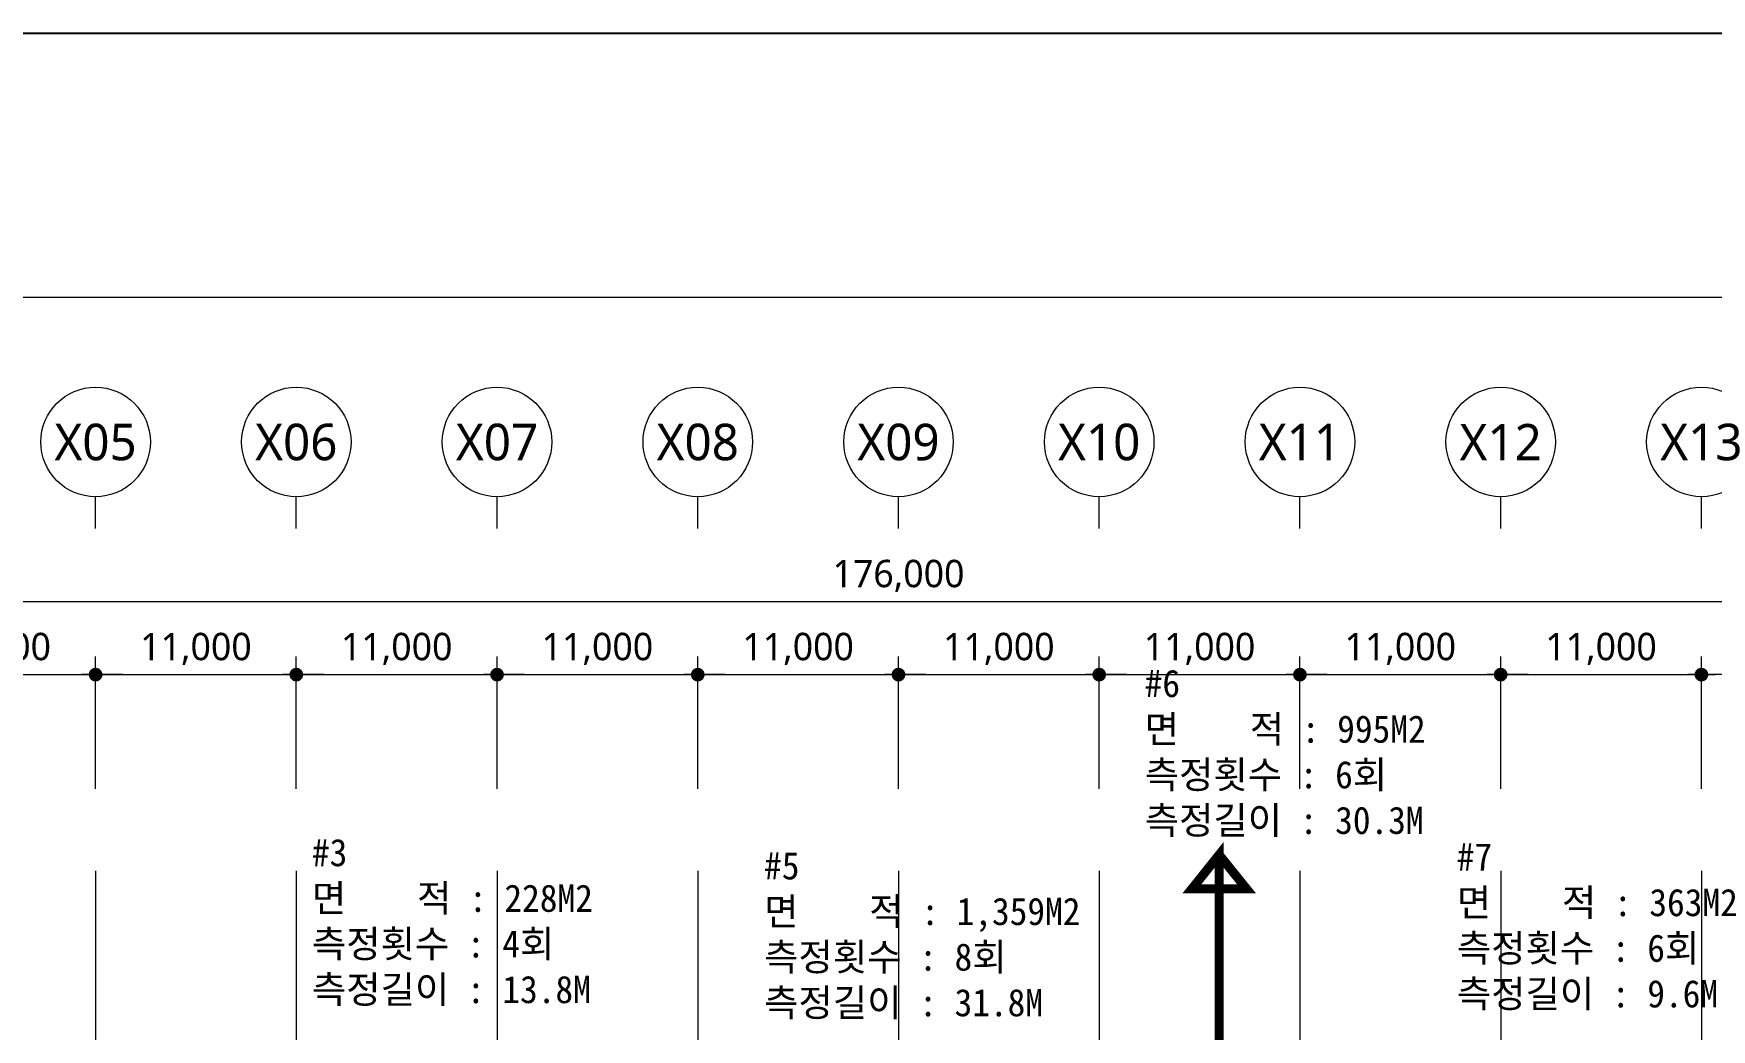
# Model space of a CAD drawing. Header units: millimetres. Extents: x 4003075 to 5615882, y 1445368 to 2591247.
# Drawn here: x 5363175 to 5455125, y 2536676 to 2591247 of the extents above; entities that cross this region are included whole.
import ezdxf
from ezdxf.enums import TextEntityAlignment as Align

# ---------------------------------------------------------------- set-up
doc = ezdxf.new("R2010")
doc.units = ezdxf.units.MM
doc.layers.add('!!출력', color=9, linetype='Continuous', plot=False)
doc.layers.add('1.검수박스', color=2, linetype='Continuous', lineweight=25)
doc.layers.add('XR-평면도$0$A-CNTL', color=9, linetype='Continuous', lineweight=15)
doc.layers.add('A_Text', color=3, linetype='Continuous')
doc.layers.add('XR-평면도$0$A-XXXX-NPLT', color=9, linetype='Continuous', lineweight=15, plot=False)
doc.styles.add('XR-평면도$0$맑은고딕', font='malgun.ttf')
doc.styles.add('돋움', font='')
doc.styles.get('돋움').set_extended_font_data('DotumChe')

# ---------------------------------------------------------------- blocks, each defined once
blk = doc.blocks.new('XR-평면도$0$중심선(210216)')
at = {"layer": 'XR-평면도$0$A-CNTL', "ltscale": 300}
for points in [[(44000, 206000), (44000, -10000)], [(55000, 206000), (55000, -10000)], [(66000, 206000), (66000, -10000)], [(77000, 206000), (77000, -10000)], [(88000, 206000), (88000, -10000)], [(99000, 206000), (99000, -10000)], [(110000, 206000), (110000, -10000)], [(121000, 206000), (121000, -10000)], [(132000, 206000), (132000, -10000)]]:
    blk.add_lwpolyline(points, dxfattribs=at)
blk = doc.blocks.new('XR-평면도$0$_CIDOT')
at = {"color": 0, "linetype": 'ByBlock'}
blk.add_line((2, 0), (-1, 0), dxfattribs=at)
at = {"color": 0, "linetype": 'ByBlock', "const_width": 0.5}
blk.add_lwpolyline([(-0.25, 0, 1), (0.25, 0, 1)], format="xyb", close=True, dxfattribs=at)

msp = doc.modelspace()

# ---------------------------------------------------------------- linework, layer by layer
at = {"layer": '!!출력'}
msp.add_lwpolyline([(5195882, 2294247), (5615882, 2294247), (5615882, 2591247), (5195882, 2591247)], close=True, dxfattribs=at)
at = {"layer": '1.검수박스', "const_width": 500}
msp.add_lwpolyline([(5428147, 2523380.4), (5428147, 2546245.2), (5426652.3, 2544380.7), (5429647.3, 2544380.7), (5428147, 2546245.2)], dxfattribs=at)
at = {"layer": 'XR-평면도$0$A-XXXX-NPLT'}
for p, q in [((5366575, 2564117.6), (5366575, 2565867.6)), ((5377575, 2564117.6), (5377575, 2565867.6)), ((5388575, 2564117.6), (5388575, 2565867.6)), ((5399575, 2564117.6), (5399575, 2565867.6)), ((5410575, 2564117.6), (5410575, 2565867.6)), ((5421575, 2564117.6), (5421575, 2565867.6)), ((5432575, 2564117.6), (5432575, 2565867.6)), ((5443575, 2564117.6), (5443575, 2565867.6)), ((5454575, 2564117.6), (5454575, 2565867.6)), ((5323325, 2560117.6), (5497825, 2560117.6)), ((5366575, 2549867.6), (5366575, 2557117.6)), ((5366575, 2549867.6), (5366575, 2557117.6)), ((5377575, 2549867.6), (5377575, 2557117.6)), ((5377575, 2549867.6), (5377575, 2557117.6)), ((5388575, 2549867.6), (5388575, 2557117.6)), ((5388575, 2549867.6), (5388575, 2557117.6)), ((5399575, 2549867.6), (5399575, 2557117.6)), ((5399575, 2549867.6), (5399575, 2557117.6)), ((5410575, 2549867.6), (5410575, 2557117.6)), ((5410575, 2549867.6), (5410575, 2557117.6)), ((5421575, 2549867.6), (5421575, 2557117.6)), ((5421575, 2549867.6), (5421575, 2557117.6)), ((5432575, 2549867.6), (5432575, 2557117.6)), ((5432575, 2549867.6), (5432575, 2557117.6)), ((5443575, 2549867.6), (5443575, 2557117.6)), ((5443575, 2549867.6), (5443575, 2557117.6)), ((5454575, 2549867.6), (5454575, 2557117.6)), ((5454575, 2549867.6), (5454575, 2557117.6)), ((5356325, 2556117.6), (5365825, 2556117.6)), ((5367325, 2556117.6), (5376825, 2556117.6)), ((5378325, 2556117.6), (5387825, 2556117.6)), ((5389325, 2556117.6), (5398825, 2556117.6)), ((5400325, 2556117.6), (5409825, 2556117.6)), ((5411325, 2556117.6), (5420825, 2556117.6)), ((5422325, 2556117.6), (5431825, 2556117.6)), ((5433325, 2556117.6), (5442825, 2556117.6)), ((5444325, 2556117.6), (5453825, 2556117.6))]:
    msp.add_line(p, q, dxfattribs=at)
for points in [[(5195882, 2591247), (5615882, 2591247), (5615882, 2294247), (5195882, 2294247)], [(5195882, 2591247), (5615882, 2591247), (5615882, 2294247), (5195882, 2294247)], [(5195882, 2591247), (5615882, 2591247), (5615882, 2294247), (5195882, 2294247)], [(5569707, 2308697), (5210332, 2308697), (5210332, 2576797), (5569707, 2576797)], [(5569707, 2308697), (5210332, 2308697), (5210332, 2576797), (5569707, 2576797)], [(5569707, 2308697), (5210332, 2308697), (5210332, 2576797), (5569707, 2576797)]]:
    msp.add_lwpolyline(points, close=True, dxfattribs=at)
at = {"layer": 'XR-평면도$0$A-XXXX-NPLT', "ltscale": 0.2}
for centre in [(5366575, 2568867.6), (5377575, 2568867.6), (5388575, 2568867.6), (5399575, 2568867.6), (5410575, 2568867.6), (5421575, 2568867.6), (5432575, 2568867.6), (5443575, 2568867.6), (5454575, 2568867.6)]:
    msp.add_circle(centre, 3000, dxfattribs=at)

# ---------------------------------------------------------------- block references
at = {"layer": 'XR-평면도$0$A-CNTL'}
msp.add_blockref('XR-평면도$0$중심선(210216)', (5322575, 2339367.6), dxfattribs=at)
at = {"layer": 'XR-평면도$0$A-XXXX-NPLT', "xscale": 750, "yscale": 750, "zscale": 750, "rotation": 180}
for p in [(5366575, 2556117.6), (5377575, 2556117.6), (5388575, 2556117.6), (5399575, 2556117.6), (5410575, 2556117.6), (5421575, 2556117.6), (5432575, 2556117.6), (5443575, 2556117.6), (5454575, 2556117.6)]:
    msp.add_blockref('XR-평면도$0$_CIDOT', p, dxfattribs=at)
at = {"layer": 'XR-평면도$0$A-XXXX-NPLT', "xscale": 750, "yscale": 750, "zscale": 750}
for p in [(5366575, 2556117.6), (5377575, 2556117.6), (5388575, 2556117.6), (5399575, 2556117.6), (5410575, 2556117.6), (5421575, 2556117.6), (5432575, 2556117.6), (5443575, 2556117.6), (5454575, 2556117.6)]:
    msp.add_blockref('XR-평면도$0$_CIDOT', p, dxfattribs=at)

# ---------------------------------------------------------------- texts
at = {"layer": 'A_Text', "color": 3, "char_height": 1500, "attachment_point": 1, "style": '돋움'}
for s, insert in [('#6\\P면    적 : 995M2\\P측정횟수 : 6회\\P측정길이 : 30.3M', (5424066.6, 2556387.6)), ('#3\\P면    적 : 228M2\\P측정횟수 : 4회\\P측정길이 : 13.8M', (5378428.9, 2547119.4)), ('#5\\P면    적 : 1,359M2\\P측정횟수 : 8회\\P측정길이 : 31.8M', (5403210.2, 2546396.8)), ('#7\\P면    적 : 363M2\\P측정횟수 : 6회\\P측정길이 : 9.6M', (5441172.3, 2546884.3))]:
    msp.add_mtext_dynamic_manual_height_columns(s, width=21611.503, gutter_width=7500, heights=[10868.5], dxfattribs=dict(at, insert=insert))
at = {"layer": 'XR-평면도$0$A-XXXX-NPLT', "ltscale": 0.2, "style": 'XR-평면도$0$맑은고딕'}
for s, p in [('X05', (5366575, 2568867.6)), ('X06', (5377575, 2568867.6)), ('X07', (5388575, 2568867.6)), ('X08', (5399575, 2568867.6)), ('X09', (5410575, 2568867.6)), ('X10', (5421575, 2568867.6)), ('X11', (5432575, 2568867.6)), ('X12', (5443575, 2568867.6)), ('X13', (5454575, 2568867.6))]:
    msp.add_text(s, height=2000, dxfattribs=at).set_placement(p, align=Align.MIDDLE)
at = {"layer": 'XR-평면도$0$A-XXXX-NPLT', "color": 0, "char_height": 1500, "attachment_point": 5, "style": 'XR-평면도$0$맑은고딕'}
for s, insert in [('\\A1;176,000', (5410575, 2561522.5)), ('\\A1;11,000', (5361075, 2557522.5)), ('\\A1;11,000', (5372075, 2557522.5)), ('\\A1;11,000', (5383075, 2557522.5)), ('\\A1;11,000', (5394075, 2557522.5)), ('\\A1;11,000', (5405075, 2557522.5)), ('\\A1;11,000', (5416075, 2557522.5)), ('\\A1;11,000', (5427075, 2557522.5)), ('\\A1;11,000', (5438075, 2557522.5)), ('\\A1;11,000', (5449075, 2557522.5))]:
    msp.add_mtext(s, dxfattribs=dict(at, insert=insert))

doc.saveas('drawing.dxf')
